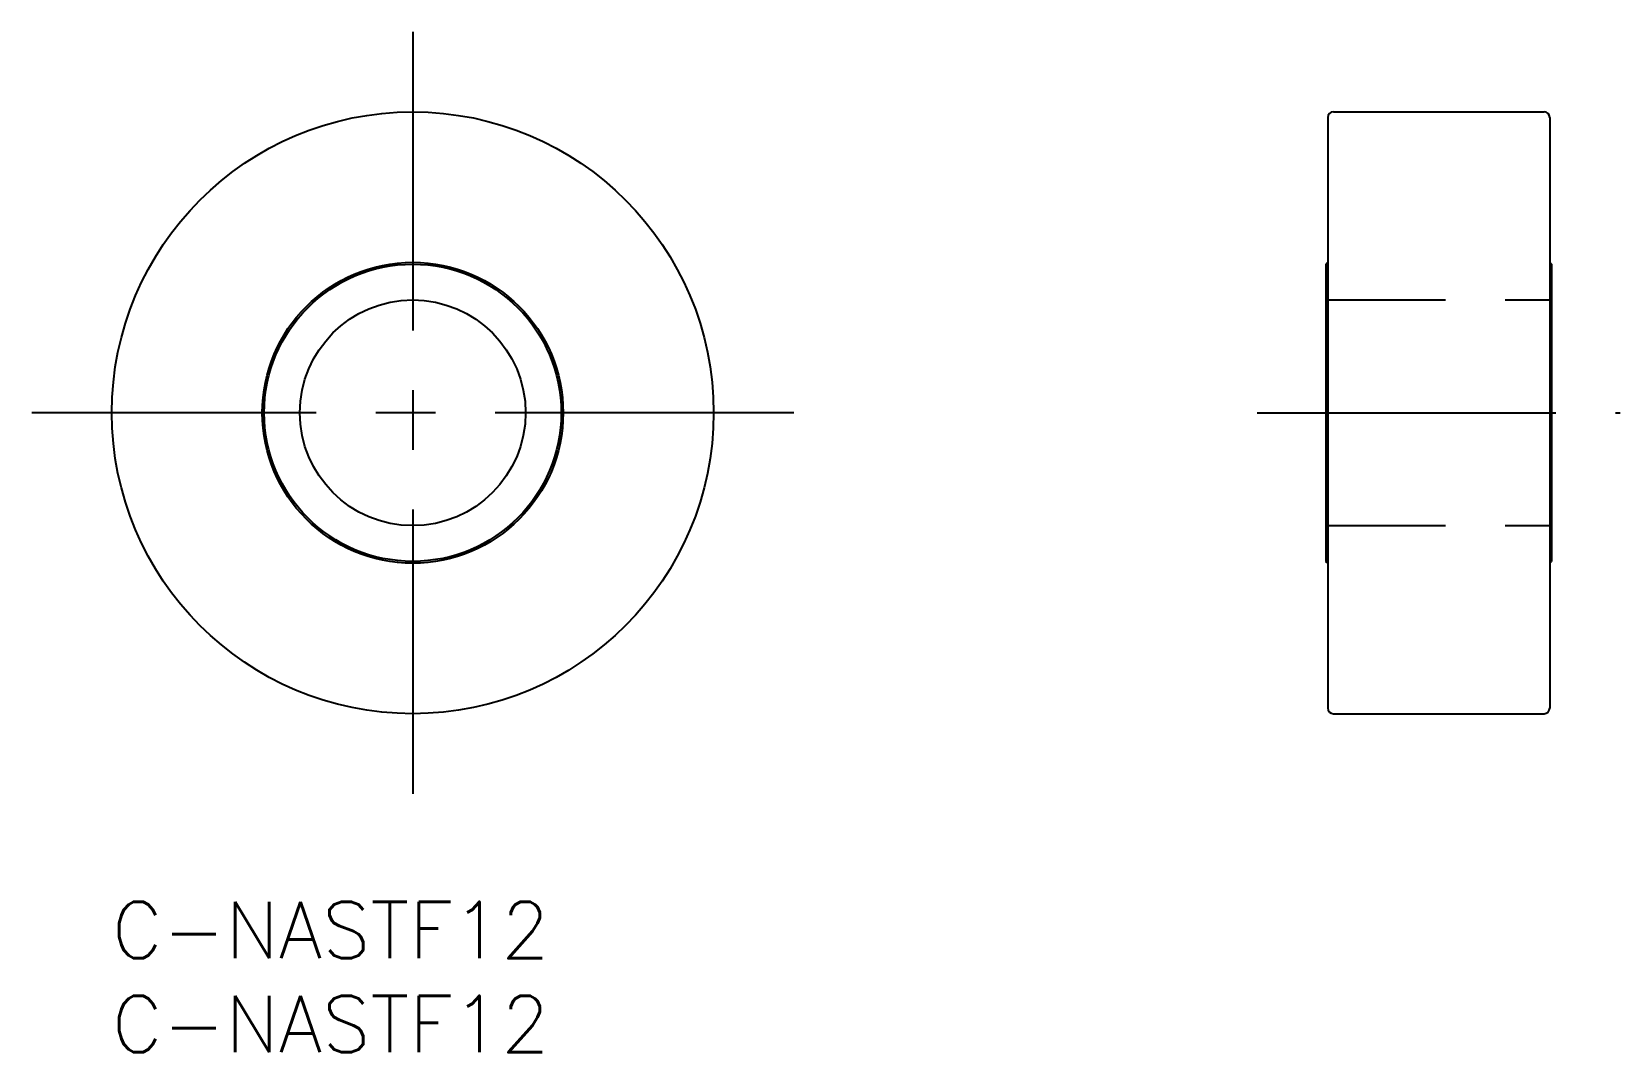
# Model space of a CAD drawing. Extents: x -4.3 to 80.2, y -8 to 46.3.
import ezdxf

# ---------------------------------------------------------------- set-up
doc = ezdxf.new("R2010")
doc.units = 0
doc.header["$LTSCALE"] = 0.5
doc.linetypes.add('CENTER', pattern=[50.8, 31.75, -6.35, 6.35, -6.35])
doc.linetypes.add('DASHED', pattern=[19.05, 12.7, -6.35])
for name, color, linetype in [('MSM_CENTER', 1, 'CENTER'), ('MSM_CONTINUOUS', 7, 'CONTINUOUS'), ('MSM_DASHED', 4, 'DASHED'), ('MSM_PART_NUMBER', 7, 'CONTINUOUS')]:
    doc.layers.add(name, color=color, linetype=linetype)
doc.styles.get("Standard").update_dxf_attribs({"font": 'txt.shx', "height": 3, "bigfont": 'bigfont.shx'})

# ---------------------------------------------------------------- blocks, each defined once
blk = doc.blocks.new('*U13')
at = {"layer": 'MSM_PART_NUMBER'}
blk.add_text('C-NASTF12', height=3, dxfattribs=at).set_placement((0, -3))
blk = doc.blocks.new('*U14')
at = {"layer": 'MSM_PART_NUMBER'}
blk.add_text('C-NASTF12', height=3, dxfattribs=at).set_placement((0, -8))

msp = doc.modelspace()

# ---------------------------------------------------------------- linework, layer by layer
at = {"layer": 'MSM_CENTER'}
for p, q in [((16, 46.259), (16, 5.741)), ((36.259, 26), (-4.259, 26)), ((60.911, 26), (80.209, 26))]:
    msp.add_line(p, q, dxfattribs=at)
at = {"layer": 'MSM_CONTINUOUS'}
for p, q in [((64.66, 41.7), (64.66, 10.3)), ((64.96, 42), (76.16, 42)), ((76.46, 41.7), (76.46, 10.3)), ((64.66, 34), (64.56, 33.9)), ((64.56, 33.9), (64.56, 18.1)), ((76.46, 34), (76.56, 33.9)), ((76.56, 33.9), (76.56, 18.1)), ((64.66, 18), (64.56, 18.1)), ((76.46, 18), (76.56, 18.1)), ((64.96, 10), (76.16, 10))]:
    msp.add_line(p, q, dxfattribs=at)
for radius in [16, 8, 7.9, 6]:
    msp.add_circle((16, 26), radius, dxfattribs=at)
for centre, start, end in [((64.96, 41.7), 90, 180), ((76.16, 41.7), 0, 90), ((64.96, 10.3), 180, 270), ((76.16, 10.3), 270, 360)]:
    msp.add_arc(centre, 0.3, start, end, dxfattribs=at)
at = {"layer": 'MSM_DASHED'}
for p, q in [((64.56, 32), (76.56, 32)), ((64.56, 20), (76.56, 20))]:
    msp.add_line(p, q, dxfattribs=at)

# ---------------------------------------------------------------- block references
at = {"layer": 'MSM_CONTINUOUS'}
for name in ['*U13', '*U14']:
    msp.add_blockref(name, (0, 0), dxfattribs=at)

doc.saveas('drawing.dxf')
